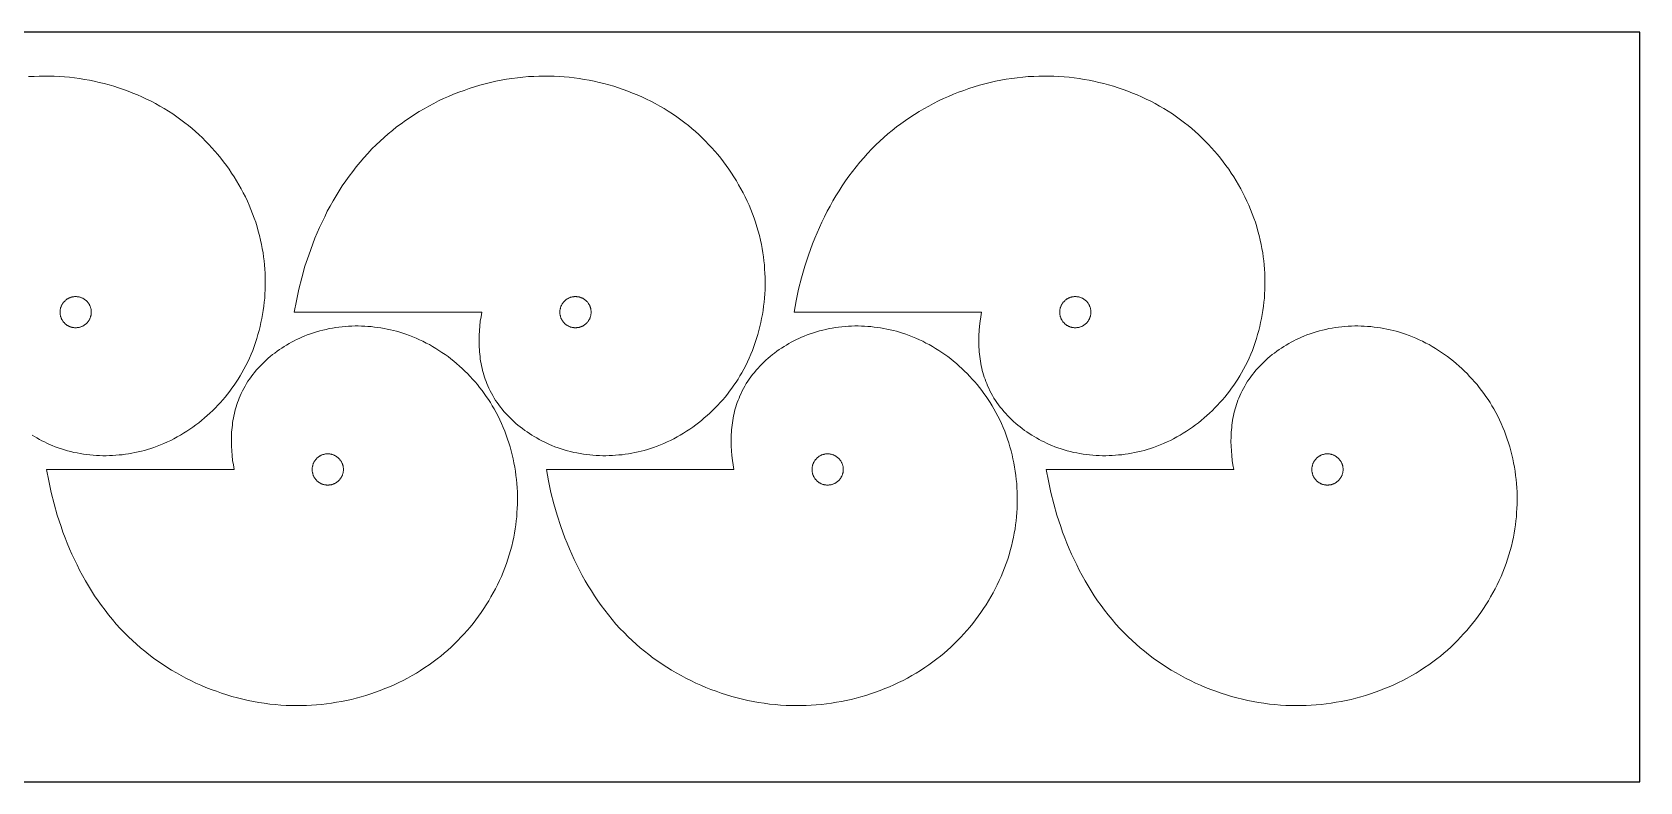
# Model space of a CAD drawing. Header units: inches. Extents: x 0 to 24, y 0 to 6.
# Drawn here: x 11.13 to 24, y 0 to 6 of the extents above; entities that cross this region are included whole.
import ezdxf

# ---------------------------------------------------------------- set-up
doc = ezdxf.new("R2010")
doc.units = ezdxf.units.IN
doc.header["$MEASUREMENT"] = 0
doc.layers.add('1$wood', color=7, linetype='Continuous', true_color=0x000000)
doc.layers.add('1$wood$border', color=7, linetype='Continuous', true_color=0x000000)

msp = doc.modelspace()

# ---------------------------------------------------------------- linework, layer by layer
at = {"layer": '1$wood', "color": 1, "lineweight": 0}
for points in [[(11.105, 5.644), (11.149, 5.646), (11.19, 5.648), (11.23, 5.649), (11.27, 5.648), (11.311, 5.647), (11.351, 5.645), (11.392, 5.642), (11.432, 5.639), (11.472, 5.634), (11.512, 5.629), (11.552, 5.622), (11.592, 5.615), (11.631, 5.607), (11.671, 5.598), (11.71, 5.589), (11.749, 5.578), (11.788, 5.567), (11.826, 5.555), (11.864, 5.542), (11.902, 5.528), (11.939, 5.513), (11.977, 5.498), (12.013, 5.482), (12.05, 5.464), (12.086, 5.447), (12.121, 5.428), (12.157, 5.408), (12.191, 5.388), (12.225, 5.367), (12.259, 5.345), (12.292, 5.322), (12.325, 5.299), (12.357, 5.274), (12.386, 5.252), (12.414, 5.228), (12.442, 5.204), (12.469, 5.18), (12.496, 5.154), (12.522, 5.128), (12.547, 5.102), (12.572, 5.075), (12.597, 5.048), (12.62, 5.02), (12.644, 4.991), (12.666, 4.962), (12.688, 4.933), (12.71, 4.903), (12.73, 4.872), (12.75, 4.841), (12.77, 4.81), (12.788, 4.779), (12.806, 4.747), (12.823, 4.714), (12.84, 4.681), (12.856, 4.648), (12.871, 4.615), (12.885, 4.581), (12.898, 4.547), (12.911, 4.512), (12.923, 4.478), (12.934, 4.443), (12.944, 4.407), (12.954, 4.372), (12.962, 4.336), (12.97, 4.3), (12.976, 4.268), (12.982, 4.235), (12.986, 4.203), (12.99, 4.17), (12.994, 4.137), (12.996, 4.104), (12.998, 4.07), (13, 4.037), (13, 4.004), (13, 3.971), (12.999, 3.938), (12.997, 3.905), (12.995, 3.872), (12.992, 3.839), (12.988, 3.806), (12.983, 3.773), (12.978, 3.74), (12.972, 3.707), (12.965, 3.675), (12.958, 3.643), (12.95, 3.611), (12.941, 3.579), (12.932, 3.547), (12.921, 3.516), (12.91, 3.484), (12.899, 3.453), (12.886, 3.423), (12.873, 3.392), (12.859, 3.362), (12.845, 3.333), (12.829, 3.303), (12.813, 3.274), (12.798, 3.249), (12.783, 3.224), (12.767, 3.199), (12.75, 3.174), (12.733, 3.15), (12.716, 3.126), (12.698, 3.103), (12.679, 3.08), (12.66, 3.057), (12.64, 3.035), (12.62, 3.014), (12.6, 2.992), (12.579, 2.971), (12.557, 2.951), (12.535, 2.931), (12.513, 2.912), (12.49, 2.893), (12.467, 2.874), (12.444, 2.856), (12.42, 2.839), (12.396, 2.822), (12.371, 2.806), (12.346, 2.79), (12.321, 2.775), (12.295, 2.76), (12.269, 2.746), (12.243, 2.733), (12.216, 2.721), (12.189, 2.709), (12.162, 2.697), (12.135, 2.686), (12.107, 2.676), (12.083, 2.668), (12.058, 2.66), (12.033, 2.653), (12.008, 2.647), (11.983, 2.641), (11.957, 2.635), (11.932, 2.63), (11.906, 2.626), (11.881, 2.622), (11.855, 2.618), (11.829, 2.616), (11.803, 2.614), (11.778, 2.612), (11.752, 2.611), (11.726, 2.61), (11.7, 2.61), (11.674, 2.611), (11.648, 2.612), (11.622, 2.614), (11.596, 2.617), (11.57, 2.62), (11.545, 2.623), (11.519, 2.627), (11.494, 2.632), (11.468, 2.637), (11.443, 2.643), (11.418, 2.65), (11.392, 2.657), (11.368, 2.665), (11.343, 2.673), (11.318, 2.682), (11.294, 2.692), (11.273, 2.701), (11.252, 2.71), (11.232, 2.72), (11.212, 2.73), (11.192, 2.741), (11.172, 2.752), (11.152, 2.763), (11.133, 2.775)], [(13.232, 3.759), (13.249, 3.851), (13.268, 3.943), (13.291, 4.034), (13.317, 4.126), (13.347, 4.216), (13.363, 4.261), (13.379, 4.305), (13.397, 4.35), (13.415, 4.394), (13.434, 4.437), (13.454, 4.48), (13.475, 4.523), (13.496, 4.566), (13.519, 4.608), (13.542, 4.649), (13.566, 4.69), (13.591, 4.73), (13.616, 4.77), (13.643, 4.809), (13.67, 4.848), (13.699, 4.886), (13.728, 4.923), (13.758, 4.96), (13.789, 4.995), (13.82, 5.03), (13.853, 5.065), (13.886, 5.098), (13.918, 5.128), (13.95, 5.158), (13.983, 5.186), (14.017, 5.214), (14.051, 5.241), (14.086, 5.267), (14.122, 5.293), (14.158, 5.318), (14.195, 5.342), (14.232, 5.365), (14.27, 5.387), (14.309, 5.408), (14.348, 5.429), (14.387, 5.449), (14.427, 5.468), (14.467, 5.486), (14.507, 5.503), (14.548, 5.519), (14.59, 5.534), (14.631, 5.549), (14.673, 5.562), (14.716, 5.575), (14.758, 5.586), (14.801, 5.597), (14.844, 5.607), (14.887, 5.615), (14.93, 5.623), (14.974, 5.63), (15.018, 5.635), (15.061, 5.64), (15.105, 5.644), (15.149, 5.646), (15.19, 5.648), (15.23, 5.649), (15.27, 5.648), (15.311, 5.647), (15.351, 5.645), (15.392, 5.642), (15.432, 5.639), (15.472, 5.634), (15.512, 5.629), (15.552, 5.622), (15.592, 5.615), (15.631, 5.607), (15.671, 5.598), (15.71, 5.589), (15.749, 5.578), (15.788, 5.567), (15.826, 5.555), (15.864, 5.542), (15.902, 5.528), (15.939, 5.513), (15.977, 5.498), (16.013, 5.482), (16.05, 5.464), (16.086, 5.447), (16.121, 5.428), (16.157, 5.408), (16.191, 5.388), (16.225, 5.367), (16.259, 5.345), (16.292, 5.322), (16.325, 5.299), (16.357, 5.274), (16.386, 5.252), (16.414, 5.228), (16.442, 5.204), (16.469, 5.18), (16.496, 5.154), (16.522, 5.128), (16.547, 5.102), (16.572, 5.075), (16.597, 5.048), (16.62, 5.02), (16.644, 4.991), (16.666, 4.962), (16.688, 4.933), (16.71, 4.903), (16.73, 4.872), (16.75, 4.841), (16.77, 4.81), (16.788, 4.779), (16.806, 4.747), (16.823, 4.714), (16.84, 4.681), (16.856, 4.648), (16.871, 4.615), (16.885, 4.581), (16.898, 4.547), (16.911, 4.512), (16.923, 4.478), (16.934, 4.443), (16.944, 4.407), (16.954, 4.372), (16.962, 4.336), (16.97, 4.3), (16.976, 4.268), (16.982, 4.235), (16.986, 4.203), (16.99, 4.17), (16.994, 4.137), (16.996, 4.104), (16.998, 4.07), (17, 4.037), (17, 4.004), (17, 3.971), (16.999, 3.938), (16.997, 3.905), (16.995, 3.872), (16.992, 3.839), (16.988, 3.806), (16.983, 3.773), (16.978, 3.74), (16.972, 3.707), (16.965, 3.675), (16.958, 3.643), (16.95, 3.611), (16.941, 3.579), (16.932, 3.547), (16.921, 3.516), (16.91, 3.484), (16.899, 3.453), (16.886, 3.423), (16.873, 3.392), (16.859, 3.362), (16.845, 3.333), (16.829, 3.303), (16.813, 3.274), (16.798, 3.249), (16.783, 3.224), (16.767, 3.199), (16.75, 3.174), (16.733, 3.15), (16.716, 3.126), (16.698, 3.103), (16.679, 3.08), (16.66, 3.057), (16.64, 3.035), (16.62, 3.014), (16.6, 2.992), (16.579, 2.971), (16.557, 2.951), (16.535, 2.931), (16.513, 2.912), (16.49, 2.893), (16.467, 2.874), (16.444, 2.856), (16.42, 2.839), (16.396, 2.822), (16.371, 2.806), (16.346, 2.79), (16.321, 2.775), (16.295, 2.76), (16.269, 2.746), (16.243, 2.733), (16.216, 2.721), (16.189, 2.709), (16.162, 2.697), (16.135, 2.686), (16.107, 2.676), (16.083, 2.668), (16.058, 2.66), (16.033, 2.653), (16.008, 2.647), (15.983, 2.641), (15.957, 2.635), (15.932, 2.63), (15.906, 2.626), (15.881, 2.622), (15.855, 2.618), (15.829, 2.616), (15.803, 2.614), (15.778, 2.612), (15.752, 2.611), (15.726, 2.61), (15.7, 2.61), (15.674, 2.611), (15.648, 2.612), (15.622, 2.614), (15.596, 2.617), (15.57, 2.62), (15.545, 2.623), (15.519, 2.627), (15.494, 2.632), (15.468, 2.637), (15.443, 2.643), (15.418, 2.65), (15.392, 2.657), (15.368, 2.665), (15.343, 2.673), (15.318, 2.682), (15.294, 2.692), (15.273, 2.701), (15.252, 2.71), (15.232, 2.72), (15.212, 2.73), (15.192, 2.741), (15.172, 2.752), (15.152, 2.763), (15.133, 2.775), (15.114, 2.787), (15.095, 2.8), (15.076, 2.813), (15.058, 2.827), (15.04, 2.84), (15.022, 2.855), (15.005, 2.869), (14.988, 2.884), (14.972, 2.9), (14.956, 2.915), (14.94, 2.932), (14.925, 2.948), (14.91, 2.965), (14.896, 2.982), (14.882, 2.999), (14.868, 3.017), (14.855, 3.035), (14.843, 3.053), (14.831, 3.072), (14.82, 3.091), (14.809, 3.11), (14.799, 3.13), (14.789, 3.15), (14.78, 3.17), (14.773, 3.187), (14.766, 3.204), (14.76, 3.222), (14.754, 3.239), (14.748, 3.257), (14.743, 3.275), (14.738, 3.293), (14.734, 3.311), (14.73, 3.33), (14.726, 3.348), (14.723, 3.366), (14.72, 3.385), (14.718, 3.404), (14.716, 3.422), (14.714, 3.441), (14.713, 3.46), (14.711, 3.479), (14.711, 3.498), (14.71, 3.535), (14.711, 3.573), (14.713, 3.611), (14.716, 3.648), (14.72, 3.686), (14.726, 3.722), (14.732, 3.759)], [(17.232, 3.759), (17.249, 3.851), (17.268, 3.943), (17.291, 4.034), (17.317, 4.126), (17.347, 4.216), (17.363, 4.261), (17.379, 4.305), (17.397, 4.35), (17.415, 4.394), (17.434, 4.437), (17.454, 4.48), (17.475, 4.523), (17.496, 4.566), (17.519, 4.608), (17.542, 4.649), (17.566, 4.69), (17.591, 4.73), (17.616, 4.77), (17.643, 4.809), (17.67, 4.848), (17.699, 4.886), (17.728, 4.923), (17.758, 4.96), (17.789, 4.995), (17.82, 5.03), (17.853, 5.065), (17.886, 5.098), (17.918, 5.128), (17.95, 5.158), (17.983, 5.186), (18.017, 5.214), (18.051, 5.241), (18.086, 5.267), (18.122, 5.293), (18.158, 5.318), (18.195, 5.342), (18.232, 5.365), (18.27, 5.387), (18.309, 5.408), (18.348, 5.429), (18.387, 5.449), (18.427, 5.468), (18.467, 5.486), (18.507, 5.503), (18.548, 5.519), (18.59, 5.534), (18.631, 5.549), (18.673, 5.562), (18.716, 5.575), (18.758, 5.586), (18.801, 5.597), (18.844, 5.607), (18.887, 5.615), (18.93, 5.623), (18.974, 5.63), (19.018, 5.635), (19.061, 5.64), (19.105, 5.644), (19.149, 5.646), (19.19, 5.648), (19.23, 5.649), (19.27, 5.648), (19.311, 5.647), (19.351, 5.645), (19.392, 5.642), (19.432, 5.639), (19.472, 5.634), (19.512, 5.629), (19.552, 5.622), (19.592, 5.615), (19.631, 5.607), (19.671, 5.598), (19.71, 5.589), (19.749, 5.578), (19.788, 5.567), (19.826, 5.555), (19.864, 5.542), (19.902, 5.528), (19.939, 5.513), (19.977, 5.498), (20.013, 5.482), (20.05, 5.464), (20.086, 5.447), (20.121, 5.428), (20.157, 5.408), (20.191, 5.388), (20.225, 5.367), (20.259, 5.345), (20.292, 5.322), (20.325, 5.299), (20.357, 5.274), (20.386, 5.252), (20.414, 5.228), (20.442, 5.204), (20.469, 5.18), (20.496, 5.154), (20.522, 5.128), (20.547, 5.102), (20.572, 5.075), (20.597, 5.048), (20.62, 5.02), (20.644, 4.991), (20.666, 4.962), (20.688, 4.933), (20.71, 4.903), (20.73, 4.872), (20.75, 4.841), (20.77, 4.81), (20.788, 4.779), (20.806, 4.747), (20.823, 4.714), (20.84, 4.681), (20.856, 4.648), (20.871, 4.615), (20.885, 4.581), (20.898, 4.547), (20.911, 4.512), (20.923, 4.478), (20.934, 4.443), (20.944, 4.407), (20.954, 4.372), (20.962, 4.336), (20.97, 4.3), (20.976, 4.268), (20.982, 4.235), (20.986, 4.203), (20.99, 4.17), (20.994, 4.137), (20.996, 4.104), (20.998, 4.07), (21, 4.037), (21, 4.004), (21, 3.971), (20.999, 3.938), (20.997, 3.905), (20.995, 3.872), (20.992, 3.839), (20.988, 3.806), (20.983, 3.773), (20.978, 3.74), (20.972, 3.707), (20.965, 3.675), (20.958, 3.643), (20.95, 3.611), (20.941, 3.579), (20.932, 3.547), (20.921, 3.516), (20.91, 3.484), (20.899, 3.453), (20.886, 3.423), (20.873, 3.392), (20.859, 3.362), (20.845, 3.333), (20.829, 3.303), (20.813, 3.274), (20.798, 3.249), (20.783, 3.224), (20.767, 3.199), (20.75, 3.174), (20.733, 3.15), (20.716, 3.126), (20.698, 3.103), (20.679, 3.08), (20.66, 3.057), (20.64, 3.035), (20.62, 3.014), (20.6, 2.992), (20.579, 2.971), (20.557, 2.951), (20.535, 2.931), (20.513, 2.912), (20.49, 2.893), (20.467, 2.874), (20.444, 2.856), (20.42, 2.839), (20.396, 2.822), (20.371, 2.806), (20.346, 2.79), (20.321, 2.775), (20.295, 2.76), (20.269, 2.746), (20.243, 2.733), (20.216, 2.721), (20.189, 2.709), (20.162, 2.697), (20.135, 2.686), (20.107, 2.676), (20.083, 2.668), (20.058, 2.66), (20.033, 2.653), (20.008, 2.647), (19.983, 2.641), (19.957, 2.635), (19.932, 2.63), (19.906, 2.626), (19.881, 2.622), (19.855, 2.618), (19.829, 2.616), (19.803, 2.614), (19.778, 2.612), (19.752, 2.611), (19.726, 2.61), (19.7, 2.61), (19.674, 2.611), (19.648, 2.612), (19.622, 2.614), (19.596, 2.617), (19.57, 2.62), (19.545, 2.623), (19.519, 2.627), (19.494, 2.632), (19.468, 2.637), (19.443, 2.643), (19.418, 2.65), (19.392, 2.657), (19.368, 2.665), (19.343, 2.673), (19.318, 2.682), (19.294, 2.692), (19.273, 2.701), (19.252, 2.71), (19.232, 2.72), (19.212, 2.73), (19.192, 2.741), (19.172, 2.752), (19.152, 2.763), (19.133, 2.775), (19.114, 2.787), (19.095, 2.8), (19.076, 2.813), (19.058, 2.827), (19.04, 2.84), (19.022, 2.855), (19.005, 2.869), (18.988, 2.884), (18.972, 2.9), (18.956, 2.915), (18.94, 2.932), (18.925, 2.948), (18.91, 2.965), (18.896, 2.982), (18.882, 2.999), (18.868, 3.017), (18.855, 3.035), (18.843, 3.053), (18.831, 3.072), (18.82, 3.091), (18.809, 3.11), (18.799, 3.13), (18.789, 3.15), (18.78, 3.17), (18.773, 3.187), (18.766, 3.204), (18.76, 3.222), (18.754, 3.239), (18.748, 3.257), (18.743, 3.275), (18.738, 3.293), (18.734, 3.311), (18.73, 3.33), (18.726, 3.348), (18.723, 3.366), (18.72, 3.385), (18.718, 3.404), (18.716, 3.422), (18.714, 3.441), (18.713, 3.46), (18.711, 3.479), (18.711, 3.498), (18.71, 3.535), (18.711, 3.573), (18.713, 3.611), (18.716, 3.648), (18.72, 3.686), (18.726, 3.722), (18.732, 3.759)], [(14.732, 3.759), (13.232, 3.759)], [(18.732, 3.759), (17.232, 3.759)], [(11.25, 2.5), (11.267, 2.408), (11.286, 2.316), (11.309, 2.225), (11.335, 2.133), (11.365, 2.043), (11.38, 1.998), (11.397, 1.954), (11.415, 1.909), (11.433, 1.865), (11.452, 1.822), (11.472, 1.779), (11.493, 1.736), (11.514, 1.693), (11.536, 1.651), (11.56, 1.61), (11.584, 1.569), (11.609, 1.529), (11.634, 1.489), (11.661, 1.45), (11.688, 1.411), (11.717, 1.373), (11.746, 1.336), (11.776, 1.299), (11.806, 1.263), (11.838, 1.228), (11.871, 1.194), (11.904, 1.161), (11.936, 1.131), (11.968, 1.101), (12.001, 1.073), (12.035, 1.045), (12.069, 1.018), (12.104, 0.991), (12.14, 0.966), (12.176, 0.941), (12.213, 0.917), (12.25, 0.894), (12.288, 0.872), (12.327, 0.85), (12.365, 0.83), (12.405, 0.81), (12.445, 0.791), (12.485, 0.773), (12.525, 0.756), (12.566, 0.74), (12.608, 0.725), (12.649, 0.71), (12.691, 0.697), (12.733, 0.684), (12.776, 0.673), (12.819, 0.662), (12.862, 0.652), (12.905, 0.644), (12.948, 0.636), (12.992, 0.629), (13.036, 0.623), (13.079, 0.619), (13.123, 0.615), (13.167, 0.612), (13.208, 0.611), (13.248, 0.61), (13.288, 0.611), (13.329, 0.612), (13.369, 0.614), (13.409, 0.617), (13.45, 0.62), (13.49, 0.625), (13.53, 0.63), (13.57, 0.637), (13.61, 0.644), (13.649, 0.652), (13.689, 0.66), (13.728, 0.67), (13.767, 0.681), (13.805, 0.692), (13.844, 0.704), (13.882, 0.717), (13.92, 0.731), (13.957, 0.746), (13.995, 0.761), (14.031, 0.777), (14.068, 0.794), (14.104, 0.812), (14.139, 0.831), (14.175, 0.851), (14.209, 0.871), (14.243, 0.892), (14.277, 0.914), (14.31, 0.937), (14.343, 0.96), (14.375, 0.984), (14.404, 1.007), (14.432, 1.031), (14.46, 1.055), (14.487, 1.079), (14.513, 1.105), (14.54, 1.13), (14.565, 1.157), (14.59, 1.184), (14.615, 1.211), (14.638, 1.239), (14.662, 1.268), (14.684, 1.297), (14.706, 1.326), (14.727, 1.356), (14.748, 1.387), (14.768, 1.417), (14.788, 1.449), (14.806, 1.48), (14.824, 1.512), (14.841, 1.545), (14.858, 1.578), (14.874, 1.611), (14.889, 1.644), (14.903, 1.678), (14.916, 1.712), (14.929, 1.747), (14.941, 1.781), (14.952, 1.816), (14.962, 1.851), (14.972, 1.887), (14.98, 1.923), (14.988, 1.958), (14.994, 1.991), (15, 2.024), (15.004, 2.056), (15.008, 2.089), (15.012, 2.122), (15.014, 2.155), (15.016, 2.188), (15.017, 2.222), (15.018, 2.255), (15.018, 2.288), (15.017, 2.321), (15.015, 2.354), (15.013, 2.387), (15.01, 2.42), (15.006, 2.453), (15.001, 2.486), (14.996, 2.519), (14.99, 2.552), (14.983, 2.584), (14.976, 2.616), (14.968, 2.648), (14.959, 2.68), (14.95, 2.712), (14.939, 2.743), (14.928, 2.775), (14.917, 2.806), (14.904, 2.836), (14.891, 2.867), (14.877, 2.897), (14.863, 2.926), (14.847, 2.956), (14.831, 2.985), (14.816, 3.01), (14.801, 3.035), (14.785, 3.06), (14.768, 3.085), (14.751, 3.109), (14.734, 3.132), (14.715, 3.156), (14.697, 3.179), (14.678, 3.201), (14.658, 3.224), (14.638, 3.245), (14.617, 3.267), (14.596, 3.288), (14.575, 3.308), (14.553, 3.328), (14.531, 3.347), (14.508, 3.366), (14.485, 3.385), (14.462, 3.403), (14.438, 3.42), (14.413, 3.437), (14.389, 3.453), (14.364, 3.469), (14.339, 3.484), (14.313, 3.499), (14.287, 3.512), (14.261, 3.526), (14.234, 3.538), (14.207, 3.55), (14.18, 3.562), (14.153, 3.573), (14.125, 3.583), (14.1, 3.591), (14.076, 3.598), (14.051, 3.606), (14.026, 3.612), (14.001, 3.618), (13.975, 3.624), (13.95, 3.629), (13.924, 3.633), (13.899, 3.637), (13.873, 3.64), (13.847, 3.643), (13.821, 3.645), (13.795, 3.647), (13.77, 3.648), (13.744, 3.649), (13.718, 3.649), (13.692, 3.648), (13.666, 3.647), (13.64, 3.645), (13.614, 3.642), (13.588, 3.639), (13.563, 3.636), (13.537, 3.632), (13.511, 3.627), (13.486, 3.621), (13.461, 3.616), (13.435, 3.609), (13.41, 3.602), (13.386, 3.594), (13.361, 3.586), (13.336, 3.577), (13.312, 3.567), (13.291, 3.558), (13.27, 3.549), (13.25, 3.539), (13.23, 3.529), (13.209, 3.518), (13.19, 3.507), (13.17, 3.496), (13.151, 3.484), (13.131, 3.472), (13.113, 3.459), (13.094, 3.446), (13.076, 3.432), (13.058, 3.419), (13.04, 3.404), (13.023, 3.39), (13.006, 3.375), (12.99, 3.359), (12.974, 3.344), (12.958, 3.327), (12.943, 3.311), (12.928, 3.294), (12.914, 3.277), (12.9, 3.26), (12.886, 3.242), (12.873, 3.224), (12.861, 3.206), (12.849, 3.187), (12.838, 3.168), (12.827, 3.149), (12.817, 3.129), (12.807, 3.109), (12.798, 3.089), (12.791, 3.072), (12.784, 3.055), (12.777, 3.037), (12.772, 3.02), (12.766, 3.002), (12.761, 2.984), (12.756, 2.966), (12.752, 2.948), (12.748, 2.929), (12.744, 2.911), (12.741, 2.893), (12.738, 2.874), (12.736, 2.855), (12.734, 2.837), (12.732, 2.818), (12.73, 2.799), (12.729, 2.78), (12.729, 2.761), (12.728, 2.724), (12.729, 2.686), (12.731, 2.648), (12.734, 2.611), (12.738, 2.573), (12.744, 2.537), (12.75, 2.5)], [(15.25, 2.5), (15.267, 2.408), (15.286, 2.316), (15.309, 2.225), (15.335, 2.133), (15.365, 2.043), (15.38, 1.998), (15.397, 1.954), (15.415, 1.909), (15.433, 1.865), (15.452, 1.822), (15.472, 1.779), (15.493, 1.736), (15.514, 1.693), (15.536, 1.651), (15.56, 1.61), (15.584, 1.569), (15.609, 1.529), (15.634, 1.489), (15.661, 1.45), (15.688, 1.411), (15.717, 1.373), (15.746, 1.336), (15.776, 1.299), (15.806, 1.263), (15.838, 1.228), (15.871, 1.194), (15.904, 1.161), (15.936, 1.131), (15.968, 1.101), (16.001, 1.073), (16.035, 1.045), (16.069, 1.018), (16.104, 0.991), (16.14, 0.966), (16.176, 0.941), (16.213, 0.917), (16.25, 0.894), (16.288, 0.872), (16.327, 0.85), (16.365, 0.83), (16.405, 0.81), (16.445, 0.791), (16.485, 0.773), (16.525, 0.756), (16.566, 0.74), (16.608, 0.725), (16.649, 0.71), (16.691, 0.697), (16.733, 0.684), (16.776, 0.673), (16.819, 0.662), (16.862, 0.652), (16.905, 0.644), (16.948, 0.636), (16.992, 0.629), (17.036, 0.623), (17.079, 0.619), (17.123, 0.615), (17.167, 0.612), (17.208, 0.611), (17.248, 0.61), (17.288, 0.611), (17.329, 0.612), (17.369, 0.614), (17.409, 0.617), (17.45, 0.62), (17.49, 0.625), (17.53, 0.63), (17.57, 0.637), (17.61, 0.644), (17.649, 0.652), (17.689, 0.66), (17.728, 0.67), (17.767, 0.681), (17.805, 0.692), (17.844, 0.704), (17.882, 0.717), (17.92, 0.731), (17.957, 0.746), (17.995, 0.761), (18.031, 0.777), (18.068, 0.794), (18.104, 0.812), (18.139, 0.831), (18.175, 0.851), (18.209, 0.871), (18.243, 0.892), (18.277, 0.914), (18.31, 0.937), (18.343, 0.96), (18.375, 0.984), (18.404, 1.007), (18.432, 1.031), (18.46, 1.055), (18.487, 1.079), (18.513, 1.105), (18.54, 1.13), (18.565, 1.157), (18.59, 1.184), (18.615, 1.211), (18.638, 1.239), (18.662, 1.268), (18.684, 1.297), (18.706, 1.326), (18.727, 1.356), (18.748, 1.387), (18.768, 1.417), (18.788, 1.449), (18.806, 1.48), (18.824, 1.512), (18.841, 1.545), (18.858, 1.578), (18.874, 1.611), (18.889, 1.644), (18.903, 1.678), (18.916, 1.712), (18.929, 1.747), (18.941, 1.781), (18.952, 1.816), (18.962, 1.851), (18.972, 1.887), (18.98, 1.923), (18.988, 1.958), (18.994, 1.991), (19, 2.024), (19.004, 2.056), (19.008, 2.089), (19.012, 2.122), (19.014, 2.155), (19.016, 2.188), (19.017, 2.222), (19.018, 2.255), (19.018, 2.288), (19.017, 2.321), (19.015, 2.354), (19.013, 2.387), (19.01, 2.42), (19.006, 2.453), (19.001, 2.486), (18.996, 2.519), (18.99, 2.552), (18.983, 2.584), (18.976, 2.616), (18.968, 2.648), (18.959, 2.68), (18.95, 2.712), (18.939, 2.743), (18.928, 2.775), (18.917, 2.806), (18.904, 2.836), (18.891, 2.867), (18.877, 2.897), (18.863, 2.926), (18.847, 2.956), (18.831, 2.985), (18.816, 3.01), (18.801, 3.035), (18.785, 3.06), (18.768, 3.085), (18.751, 3.109), (18.734, 3.132), (18.715, 3.156), (18.697, 3.179), (18.678, 3.201), (18.658, 3.224), (18.638, 3.245), (18.617, 3.267), (18.596, 3.288), (18.575, 3.308), (18.553, 3.328), (18.531, 3.347), (18.508, 3.366), (18.485, 3.385), (18.462, 3.403), (18.438, 3.42), (18.413, 3.437), (18.389, 3.453), (18.364, 3.469), (18.339, 3.484), (18.313, 3.499), (18.287, 3.512), (18.261, 3.526), (18.234, 3.538), (18.207, 3.55), (18.18, 3.562), (18.153, 3.573), (18.125, 3.583), (18.1, 3.591), (18.076, 3.598), (18.051, 3.606), (18.026, 3.612), (18.001, 3.618), (17.975, 3.624), (17.95, 3.629), (17.924, 3.633), (17.899, 3.637), (17.873, 3.64), (17.847, 3.643), (17.821, 3.645), (17.795, 3.647), (17.77, 3.648), (17.744, 3.649), (17.718, 3.649), (17.692, 3.648), (17.666, 3.647), (17.64, 3.645), (17.614, 3.642), (17.588, 3.639), (17.563, 3.636), (17.537, 3.632), (17.511, 3.627), (17.486, 3.621), (17.461, 3.616), (17.435, 3.609), (17.41, 3.602), (17.386, 3.594), (17.361, 3.586), (17.336, 3.577), (17.312, 3.567), (17.291, 3.558), (17.27, 3.549), (17.25, 3.539), (17.23, 3.529), (17.209, 3.518), (17.19, 3.507), (17.17, 3.496), (17.151, 3.484), (17.131, 3.472), (17.113, 3.459), (17.094, 3.446), (17.076, 3.432), (17.058, 3.419), (17.04, 3.404), (17.023, 3.39), (17.006, 3.375), (16.99, 3.359), (16.974, 3.344), (16.958, 3.327), (16.943, 3.311), (16.928, 3.294), (16.914, 3.277), (16.9, 3.26), (16.886, 3.242), (16.873, 3.224), (16.861, 3.206), (16.849, 3.187), (16.838, 3.168), (16.827, 3.149), (16.817, 3.129), (16.807, 3.109), (16.798, 3.089), (16.791, 3.072), (16.784, 3.055), (16.777, 3.037), (16.772, 3.02), (16.766, 3.002), (16.761, 2.984), (16.756, 2.966), (16.752, 2.948), (16.748, 2.929), (16.744, 2.911), (16.741, 2.893), (16.738, 2.874), (16.736, 2.855), (16.734, 2.837), (16.732, 2.818), (16.73, 2.799), (16.729, 2.78), (16.729, 2.761), (16.728, 2.724), (16.729, 2.686), (16.731, 2.648), (16.734, 2.611), (16.738, 2.573), (16.744, 2.537), (16.75, 2.5)], [(19.25, 2.5), (19.267, 2.408), (19.286, 2.316), (19.309, 2.225), (19.335, 2.133), (19.365, 2.043), (19.38, 1.998), (19.397, 1.954), (19.415, 1.909), (19.433, 1.865), (19.452, 1.822), (19.472, 1.779), (19.493, 1.736), (19.514, 1.693), (19.536, 1.651), (19.56, 1.61), (19.584, 1.569), (19.609, 1.529), (19.634, 1.489), (19.661, 1.45), (19.688, 1.411), (19.717, 1.373), (19.746, 1.336), (19.776, 1.299), (19.806, 1.263), (19.838, 1.228), (19.871, 1.194), (19.904, 1.161), (19.936, 1.131), (19.968, 1.101), (20.001, 1.073), (20.035, 1.045), (20.069, 1.018), (20.104, 0.991), (20.14, 0.966), (20.176, 0.941), (20.213, 0.917), (20.25, 0.894), (20.288, 0.872), (20.327, 0.85), (20.365, 0.83), (20.405, 0.81), (20.445, 0.791), (20.485, 0.773), (20.525, 0.756), (20.566, 0.74), (20.608, 0.725), (20.649, 0.71), (20.691, 0.697), (20.733, 0.684), (20.776, 0.673), (20.819, 0.662), (20.862, 0.652), (20.905, 0.644), (20.948, 0.636), (20.992, 0.629), (21.036, 0.623), (21.079, 0.619), (21.123, 0.615), (21.167, 0.612), (21.208, 0.611), (21.248, 0.61), (21.288, 0.611), (21.329, 0.612), (21.369, 0.614), (21.409, 0.617), (21.45, 0.62), (21.49, 0.625), (21.53, 0.63), (21.57, 0.637), (21.61, 0.644), (21.649, 0.652), (21.689, 0.66), (21.728, 0.67), (21.767, 0.681), (21.805, 0.692), (21.844, 0.704), (21.882, 0.717), (21.92, 0.731), (21.957, 0.746), (21.995, 0.761), (22.031, 0.777), (22.068, 0.794), (22.104, 0.812), (22.139, 0.831), (22.175, 0.851), (22.209, 0.871), (22.243, 0.892), (22.277, 0.914), (22.31, 0.937), (22.343, 0.96), (22.375, 0.984), (22.404, 1.007), (22.432, 1.031), (22.46, 1.055), (22.487, 1.079), (22.513, 1.105), (22.54, 1.13), (22.565, 1.157), (22.59, 1.184), (22.615, 1.211), (22.638, 1.239), (22.662, 1.268), (22.684, 1.297), (22.706, 1.326), (22.727, 1.356), (22.748, 1.387), (22.768, 1.417), (22.788, 1.449), (22.806, 1.48), (22.824, 1.512), (22.841, 1.545), (22.858, 1.578), (22.874, 1.611), (22.889, 1.644), (22.903, 1.678), (22.916, 1.712), (22.929, 1.747), (22.941, 1.781), (22.952, 1.816), (22.962, 1.851), (22.972, 1.887), (22.98, 1.923), (22.988, 1.958), (22.994, 1.991), (23, 2.024), (23.004, 2.056), (23.008, 2.089), (23.012, 2.122), (23.014, 2.155), (23.016, 2.188), (23.017, 2.222), (23.018, 2.255), (23.018, 2.288), (23.017, 2.321), (23.015, 2.354), (23.013, 2.387), (23.01, 2.42), (23.006, 2.453), (23.001, 2.486), (22.996, 2.519), (22.99, 2.552), (22.983, 2.584), (22.976, 2.616), (22.968, 2.648), (22.959, 2.68), (22.95, 2.712), (22.939, 2.743), (22.928, 2.775), (22.917, 2.806), (22.904, 2.836), (22.891, 2.867), (22.877, 2.897), (22.863, 2.926), (22.847, 2.956), (22.831, 2.985), (22.816, 3.01), (22.801, 3.035), (22.785, 3.06), (22.768, 3.085), (22.751, 3.109), (22.734, 3.132), (22.715, 3.156), (22.697, 3.179), (22.678, 3.201), (22.658, 3.224), (22.638, 3.245), (22.617, 3.267), (22.596, 3.288), (22.575, 3.308), (22.553, 3.328), (22.531, 3.347), (22.508, 3.366), (22.485, 3.385), (22.462, 3.403), (22.438, 3.42), (22.413, 3.437), (22.389, 3.453), (22.364, 3.469), (22.339, 3.484), (22.313, 3.499), (22.287, 3.512), (22.261, 3.526), (22.234, 3.538), (22.207, 3.55), (22.18, 3.562), (22.153, 3.573), (22.125, 3.583), (22.1, 3.591), (22.076, 3.598), (22.051, 3.606), (22.026, 3.612), (22.001, 3.618), (21.975, 3.624), (21.95, 3.629), (21.924, 3.633), (21.899, 3.637), (21.873, 3.64), (21.847, 3.643), (21.821, 3.645), (21.795, 3.647), (21.77, 3.648), (21.744, 3.649), (21.718, 3.649), (21.692, 3.648), (21.666, 3.647), (21.64, 3.645), (21.614, 3.642), (21.588, 3.639), (21.563, 3.636), (21.537, 3.632), (21.511, 3.627), (21.486, 3.621), (21.461, 3.616), (21.435, 3.609), (21.41, 3.602), (21.386, 3.594), (21.361, 3.586), (21.336, 3.577), (21.312, 3.567), (21.291, 3.558), (21.27, 3.549), (21.25, 3.539), (21.23, 3.529), (21.209, 3.518), (21.19, 3.507), (21.17, 3.496), (21.151, 3.484), (21.131, 3.472), (21.113, 3.459), (21.094, 3.446), (21.076, 3.432), (21.058, 3.419), (21.04, 3.404), (21.023, 3.39), (21.006, 3.375), (20.99, 3.359), (20.974, 3.344), (20.958, 3.327), (20.943, 3.311), (20.928, 3.294), (20.914, 3.277), (20.9, 3.26), (20.886, 3.242), (20.873, 3.224), (20.861, 3.206), (20.849, 3.187), (20.838, 3.168), (20.827, 3.149), (20.817, 3.129), (20.807, 3.109), (20.798, 3.089), (20.791, 3.072), (20.784, 3.055), (20.777, 3.037), (20.772, 3.02), (20.766, 3.002), (20.761, 2.984), (20.756, 2.966), (20.752, 2.948), (20.748, 2.929), (20.744, 2.911), (20.741, 2.893), (20.738, 2.874), (20.736, 2.855), (20.734, 2.837), (20.732, 2.818), (20.73, 2.799), (20.729, 2.78), (20.729, 2.761), (20.728, 2.724), (20.729, 2.686), (20.731, 2.648), (20.734, 2.611), (20.738, 2.573), (20.744, 2.537), (20.75, 2.5)], [(12.75, 2.5), (11.25, 2.5)], [(16.75, 2.5), (15.25, 2.5)], [(20.75, 2.5), (19.25, 2.5)]]:
    msp.add_lwpolyline(points, dxfattribs=at)
at = {"layer": '1$wood', "lineweight": 0}
for points in [[(11.357, 3.759), (11.357, 3.755), (11.357, 3.75), (11.358, 3.746), (11.358, 3.742), (11.359, 3.737), (11.36, 3.733), (11.361, 3.729), (11.362, 3.725), (11.363, 3.721), (11.365, 3.716), (11.366, 3.712), (11.368, 3.708), (11.37, 3.704), (11.372, 3.701), (11.374, 3.697), (11.376, 3.693), (11.378, 3.689), (11.381, 3.686), (11.383, 3.682), (11.386, 3.679), (11.389, 3.676), (11.392, 3.673), (11.395, 3.669), (11.398, 3.666), (11.401, 3.664), (11.405, 3.661), (11.408, 3.658), (11.412, 3.656), (11.415, 3.653), (11.419, 3.651), (11.423, 3.649), (11.427, 3.647), (11.431, 3.645), (11.435, 3.643), (11.439, 3.642), (11.443, 3.64), (11.447, 3.639), (11.451, 3.638), (11.455, 3.637), (11.459, 3.636), (11.464, 3.635), (11.468, 3.635), (11.472, 3.634), (11.477, 3.634), (11.481, 3.634), (11.485, 3.634), (11.49, 3.634), (11.494, 3.635), (11.498, 3.635), (11.503, 3.636), (11.507, 3.636), (11.511, 3.637), (11.515, 3.638), (11.519, 3.64), (11.524, 3.641), (11.528, 3.643), (11.532, 3.644), (11.536, 3.646), (11.54, 3.648), (11.543, 3.65), (11.547, 3.652), (11.551, 3.654), (11.554, 3.657), (11.558, 3.66), (11.561, 3.662), (11.565, 3.665), (11.568, 3.668), (11.571, 3.671), (11.574, 3.674), (11.577, 3.677), (11.58, 3.681), (11.582, 3.684), (11.585, 3.688), (11.587, 3.691), (11.589, 3.695), (11.592, 3.699), (11.594, 3.702), (11.596, 3.706), (11.597, 3.71), (11.599, 3.714), (11.6, 3.718), (11.602, 3.723), (11.603, 3.727), (11.604, 3.731), (11.605, 3.735), (11.606, 3.74), (11.606, 3.744), (11.607, 3.748), (11.607, 3.752), (11.607, 3.757), (11.607, 3.761), (11.607, 3.765), (11.607, 3.77), (11.606, 3.774), (11.606, 3.778), (11.605, 3.783), (11.604, 3.787), (11.603, 3.791), (11.602, 3.795), (11.6, 3.799), (11.599, 3.804), (11.597, 3.808), (11.596, 3.812), (11.594, 3.815), (11.592, 3.819), (11.589, 3.823), (11.587, 3.827), (11.585, 3.83), (11.582, 3.834), (11.58, 3.837), (11.577, 3.841), (11.574, 3.844), (11.571, 3.847), (11.568, 3.85), (11.565, 3.853), (11.561, 3.856), (11.558, 3.858), (11.554, 3.861), (11.551, 3.863), (11.547, 3.866), (11.543, 3.868), (11.54, 3.87), (11.536, 3.872), (11.532, 3.874), (11.528, 3.875), (11.524, 3.877), (11.519, 3.878), (11.515, 3.879), (11.511, 3.881), (11.507, 3.881), (11.503, 3.882), (11.498, 3.883), (11.494, 3.883), (11.49, 3.884), (11.485, 3.884), (11.481, 3.884), (11.477, 3.884), (11.472, 3.884), (11.468, 3.883), (11.464, 3.883), (11.459, 3.882), (11.455, 3.881), (11.451, 3.88), (11.447, 3.879), (11.443, 3.878), (11.439, 3.876), (11.435, 3.875), (11.431, 3.873), (11.427, 3.871), (11.423, 3.869), (11.419, 3.867), (11.415, 3.865), (11.412, 3.862), (11.408, 3.86), (11.405, 3.857), (11.401, 3.854), (11.398, 3.851), (11.395, 3.848), (11.392, 3.845), (11.389, 3.842), (11.386, 3.839), (11.383, 3.836), (11.381, 3.832), (11.378, 3.829), (11.376, 3.825), (11.374, 3.821), (11.372, 3.817), (11.37, 3.813), (11.368, 3.81), (11.366, 3.806), (11.365, 3.801), (11.363, 3.797), (11.362, 3.793), (11.361, 3.789), (11.36, 3.785), (11.359, 3.781), (11.358, 3.776), (11.358, 3.772), (11.357, 3.768), (11.357, 3.763)], [(15.357, 3.759), (15.357, 3.755), (15.357, 3.75), (15.358, 3.746), (15.358, 3.742), (15.359, 3.737), (15.36, 3.733), (15.361, 3.729), (15.362, 3.725), (15.363, 3.721), (15.365, 3.716), (15.366, 3.712), (15.368, 3.708), (15.37, 3.704), (15.372, 3.701), (15.374, 3.697), (15.376, 3.693), (15.378, 3.689), (15.381, 3.686), (15.383, 3.682), (15.386, 3.679), (15.389, 3.676), (15.392, 3.673), (15.395, 3.669), (15.398, 3.666), (15.401, 3.664), (15.405, 3.661), (15.408, 3.658), (15.412, 3.656), (15.415, 3.653), (15.419, 3.651), (15.423, 3.649), (15.427, 3.647), (15.431, 3.645), (15.435, 3.643), (15.439, 3.642), (15.443, 3.64), (15.447, 3.639), (15.451, 3.638), (15.455, 3.637), (15.459, 3.636), (15.464, 3.635), (15.468, 3.635), (15.472, 3.634), (15.477, 3.634), (15.481, 3.634), (15.485, 3.634), (15.49, 3.634), (15.494, 3.635), (15.498, 3.635), (15.503, 3.636), (15.507, 3.636), (15.511, 3.637), (15.515, 3.638), (15.519, 3.64), (15.524, 3.641), (15.528, 3.643), (15.532, 3.644), (15.536, 3.646), (15.54, 3.648), (15.543, 3.65), (15.547, 3.652), (15.551, 3.654), (15.554, 3.657), (15.558, 3.66), (15.561, 3.662), (15.565, 3.665), (15.568, 3.668), (15.571, 3.671), (15.574, 3.674), (15.577, 3.677), (15.58, 3.681), (15.582, 3.684), (15.585, 3.688), (15.587, 3.691), (15.589, 3.695), (15.592, 3.699), (15.594, 3.702), (15.596, 3.706), (15.597, 3.71), (15.599, 3.714), (15.6, 3.718), (15.602, 3.723), (15.603, 3.727), (15.604, 3.731), (15.605, 3.735), (15.606, 3.74), (15.606, 3.744), (15.607, 3.748), (15.607, 3.752), (15.607, 3.757), (15.607, 3.761), (15.607, 3.765), (15.607, 3.77), (15.606, 3.774), (15.606, 3.778), (15.605, 3.783), (15.604, 3.787), (15.603, 3.791), (15.602, 3.795), (15.6, 3.799), (15.599, 3.804), (15.597, 3.808), (15.596, 3.812), (15.594, 3.815), (15.592, 3.819), (15.589, 3.823), (15.587, 3.827), (15.585, 3.83), (15.582, 3.834), (15.58, 3.837), (15.577, 3.841), (15.574, 3.844), (15.571, 3.847), (15.568, 3.85), (15.565, 3.853), (15.561, 3.856), (15.558, 3.858), (15.554, 3.861), (15.551, 3.863), (15.547, 3.866), (15.543, 3.868), (15.54, 3.87), (15.536, 3.872), (15.532, 3.874), (15.528, 3.875), (15.524, 3.877), (15.519, 3.878), (15.515, 3.879), (15.511, 3.881), (15.507, 3.881), (15.503, 3.882), (15.498, 3.883), (15.494, 3.883), (15.49, 3.884), (15.485, 3.884), (15.481, 3.884), (15.477, 3.884), (15.472, 3.884), (15.468, 3.883), (15.464, 3.883), (15.459, 3.882), (15.455, 3.881), (15.451, 3.88), (15.447, 3.879), (15.443, 3.878), (15.439, 3.876), (15.435, 3.875), (15.431, 3.873), (15.427, 3.871), (15.423, 3.869), (15.419, 3.867), (15.415, 3.865), (15.412, 3.862), (15.408, 3.86), (15.405, 3.857), (15.401, 3.854), (15.398, 3.851), (15.395, 3.848), (15.392, 3.845), (15.389, 3.842), (15.386, 3.839), (15.383, 3.836), (15.381, 3.832), (15.378, 3.829), (15.376, 3.825), (15.374, 3.821), (15.372, 3.817), (15.37, 3.813), (15.368, 3.81), (15.366, 3.806), (15.365, 3.801), (15.363, 3.797), (15.362, 3.793), (15.361, 3.789), (15.36, 3.785), (15.359, 3.781), (15.358, 3.776), (15.358, 3.772), (15.357, 3.768), (15.357, 3.763)], [(19.357, 3.759), (19.357, 3.755), (19.357, 3.75), (19.358, 3.746), (19.358, 3.742), (19.359, 3.737), (19.36, 3.733), (19.361, 3.729), (19.362, 3.725), (19.363, 3.721), (19.365, 3.716), (19.366, 3.712), (19.368, 3.708), (19.37, 3.704), (19.372, 3.701), (19.374, 3.697), (19.376, 3.693), (19.378, 3.689), (19.381, 3.686), (19.383, 3.682), (19.386, 3.679), (19.389, 3.676), (19.392, 3.673), (19.395, 3.669), (19.398, 3.666), (19.401, 3.664), (19.405, 3.661), (19.408, 3.658), (19.412, 3.656), (19.415, 3.653), (19.419, 3.651), (19.423, 3.649), (19.427, 3.647), (19.431, 3.645), (19.435, 3.643), (19.439, 3.642), (19.443, 3.64), (19.447, 3.639), (19.451, 3.638), (19.455, 3.637), (19.459, 3.636), (19.464, 3.635), (19.468, 3.635), (19.472, 3.634), (19.477, 3.634), (19.481, 3.634), (19.485, 3.634), (19.49, 3.634), (19.494, 3.635), (19.498, 3.635), (19.503, 3.636), (19.507, 3.636), (19.511, 3.637), (19.515, 3.638), (19.519, 3.64), (19.524, 3.641), (19.528, 3.643), (19.532, 3.644), (19.536, 3.646), (19.54, 3.648), (19.543, 3.65), (19.547, 3.652), (19.551, 3.654), (19.554, 3.657), (19.558, 3.66), (19.561, 3.662), (19.565, 3.665), (19.568, 3.668), (19.571, 3.671), (19.574, 3.674), (19.577, 3.677), (19.58, 3.681), (19.582, 3.684), (19.585, 3.688), (19.587, 3.691), (19.589, 3.695), (19.592, 3.699), (19.594, 3.702), (19.596, 3.706), (19.597, 3.71), (19.599, 3.714), (19.6, 3.718), (19.602, 3.723), (19.603, 3.727), (19.604, 3.731), (19.605, 3.735), (19.606, 3.74), (19.606, 3.744), (19.607, 3.748), (19.607, 3.752), (19.607, 3.757), (19.607, 3.761), (19.607, 3.765), (19.607, 3.77), (19.606, 3.774), (19.606, 3.778), (19.605, 3.783), (19.604, 3.787), (19.603, 3.791), (19.602, 3.795), (19.6, 3.799), (19.599, 3.804), (19.597, 3.808), (19.596, 3.812), (19.594, 3.815), (19.592, 3.819), (19.589, 3.823), (19.587, 3.827), (19.585, 3.83), (19.582, 3.834), (19.58, 3.837), (19.577, 3.841), (19.574, 3.844), (19.571, 3.847), (19.568, 3.85), (19.565, 3.853), (19.561, 3.856), (19.558, 3.858), (19.554, 3.861), (19.551, 3.863), (19.547, 3.866), (19.543, 3.868), (19.54, 3.87), (19.536, 3.872), (19.532, 3.874), (19.528, 3.875), (19.524, 3.877), (19.519, 3.878), (19.515, 3.879), (19.511, 3.881), (19.507, 3.881), (19.503, 3.882), (19.498, 3.883), (19.494, 3.883), (19.49, 3.884), (19.485, 3.884), (19.481, 3.884), (19.477, 3.884), (19.472, 3.884), (19.468, 3.883), (19.464, 3.883), (19.459, 3.882), (19.455, 3.881), (19.451, 3.88), (19.447, 3.879), (19.443, 3.878), (19.439, 3.876), (19.435, 3.875), (19.431, 3.873), (19.427, 3.871), (19.423, 3.869), (19.419, 3.867), (19.415, 3.865), (19.412, 3.862), (19.408, 3.86), (19.405, 3.857), (19.401, 3.854), (19.398, 3.851), (19.395, 3.848), (19.392, 3.845), (19.389, 3.842), (19.386, 3.839), (19.383, 3.836), (19.381, 3.832), (19.378, 3.829), (19.376, 3.825), (19.374, 3.821), (19.372, 3.817), (19.37, 3.813), (19.368, 3.81), (19.366, 3.806), (19.365, 3.801), (19.363, 3.797), (19.362, 3.793), (19.361, 3.789), (19.36, 3.785), (19.359, 3.781), (19.358, 3.776), (19.358, 3.772), (19.357, 3.768), (19.357, 3.763)], [(13.375, 2.5), (13.375, 2.504), (13.375, 2.509), (13.376, 2.513), (13.376, 2.517), (13.377, 2.522), (13.378, 2.526), (13.379, 2.53), (13.38, 2.534), (13.381, 2.538), (13.382, 2.543), (13.384, 2.547), (13.386, 2.551), (13.388, 2.555), (13.389, 2.558), (13.392, 2.562), (13.394, 2.566), (13.396, 2.57), (13.399, 2.573), (13.401, 2.577), (13.404, 2.58), (13.407, 2.583), (13.41, 2.586), (13.413, 2.59), (13.416, 2.593), (13.419, 2.595), (13.423, 2.598), (13.426, 2.601), (13.43, 2.603), (13.433, 2.606), (13.437, 2.608), (13.441, 2.61), (13.445, 2.612), (13.448, 2.614), (13.452, 2.616), (13.456, 2.617), (13.461, 2.619), (13.465, 2.62), (13.469, 2.621), (13.473, 2.622), (13.477, 2.623), (13.482, 2.624), (13.486, 2.624), (13.49, 2.625), (13.495, 2.625), (13.499, 2.625), (13.503, 2.625), (13.508, 2.625), (13.512, 2.624), (13.516, 2.624), (13.521, 2.623), (13.525, 2.623), (13.529, 2.622), (13.533, 2.621), (13.537, 2.619), (13.542, 2.618), (13.546, 2.616), (13.55, 2.615), (13.554, 2.613), (13.557, 2.611), (13.561, 2.609), (13.565, 2.607), (13.569, 2.604), (13.572, 2.602), (13.576, 2.599), (13.579, 2.597), (13.582, 2.594), (13.586, 2.591), (13.589, 2.588), (13.592, 2.585), (13.595, 2.582), (13.597, 2.578), (13.6, 2.575), (13.603, 2.571), (13.605, 2.568), (13.607, 2.564), (13.609, 2.56), (13.612, 2.556), (13.613, 2.553), (13.615, 2.549), (13.617, 2.545), (13.618, 2.54), (13.62, 2.536), (13.621, 2.532), (13.622, 2.528), (13.623, 2.524), (13.623, 2.519), (13.624, 2.515), (13.625, 2.511), (13.625, 2.507), (13.625, 2.502), (13.625, 2.498), (13.625, 2.493), (13.625, 2.489), (13.624, 2.485), (13.623, 2.481), (13.623, 2.476), (13.622, 2.472), (13.621, 2.468), (13.62, 2.464), (13.618, 2.46), (13.617, 2.455), (13.615, 2.451), (13.613, 2.447), (13.612, 2.444), (13.609, 2.44), (13.607, 2.436), (13.605, 2.432), (13.603, 2.429), (13.6, 2.425), (13.597, 2.422), (13.595, 2.418), (13.592, 2.415), (13.589, 2.412), (13.586, 2.409), (13.582, 2.406), (13.579, 2.403), (13.576, 2.401), (13.572, 2.398), (13.569, 2.396), (13.565, 2.393), (13.561, 2.391), (13.557, 2.389), (13.554, 2.387), (13.55, 2.385), (13.546, 2.384), (13.542, 2.382), (13.537, 2.381), (13.533, 2.379), (13.529, 2.378), (13.525, 2.377), (13.521, 2.377), (13.516, 2.376), (13.512, 2.376), (13.508, 2.375), (13.503, 2.375), (13.499, 2.375), (13.495, 2.375), (13.49, 2.375), (13.486, 2.376), (13.482, 2.376), (13.477, 2.377), (13.473, 2.378), (13.469, 2.379), (13.465, 2.38), (13.461, 2.381), (13.456, 2.383), (13.452, 2.384), (13.448, 2.386), (13.445, 2.388), (13.441, 2.39), (13.437, 2.392), (13.433, 2.394), (13.43, 2.397), (13.426, 2.399), (13.423, 2.402), (13.419, 2.405), (13.416, 2.407), (13.413, 2.41), (13.41, 2.414), (13.407, 2.417), (13.404, 2.42), (13.401, 2.423), (13.399, 2.427), (13.396, 2.43), (13.394, 2.434), (13.392, 2.438), (13.389, 2.442), (13.388, 2.445), (13.386, 2.449), (13.384, 2.453), (13.382, 2.457), (13.381, 2.462), (13.38, 2.466), (13.379, 2.47), (13.378, 2.474), (13.377, 2.478), (13.376, 2.483), (13.376, 2.487), (13.375, 2.491), (13.375, 2.496)], [(17.375, 2.5), (17.375, 2.504), (17.375, 2.509), (17.376, 2.513), (17.376, 2.517), (17.377, 2.522), (17.378, 2.526), (17.379, 2.53), (17.38, 2.534), (17.381, 2.538), (17.382, 2.543), (17.384, 2.547), (17.386, 2.551), (17.388, 2.555), (17.389, 2.558), (17.392, 2.562), (17.394, 2.566), (17.396, 2.57), (17.399, 2.573), (17.401, 2.577), (17.404, 2.58), (17.407, 2.583), (17.41, 2.586), (17.413, 2.59), (17.416, 2.593), (17.419, 2.595), (17.423, 2.598), (17.426, 2.601), (17.43, 2.603), (17.433, 2.606), (17.437, 2.608), (17.441, 2.61), (17.445, 2.612), (17.448, 2.614), (17.452, 2.616), (17.456, 2.617), (17.461, 2.619), (17.465, 2.62), (17.469, 2.621), (17.473, 2.622), (17.477, 2.623), (17.482, 2.624), (17.486, 2.624), (17.49, 2.625), (17.495, 2.625), (17.499, 2.625), (17.503, 2.625), (17.508, 2.625), (17.512, 2.624), (17.516, 2.624), (17.521, 2.623), (17.525, 2.623), (17.529, 2.622), (17.533, 2.621), (17.537, 2.619), (17.542, 2.618), (17.546, 2.616), (17.55, 2.615), (17.554, 2.613), (17.557, 2.611), (17.561, 2.609), (17.565, 2.607), (17.569, 2.604), (17.572, 2.602), (17.576, 2.599), (17.579, 2.597), (17.582, 2.594), (17.586, 2.591), (17.589, 2.588), (17.592, 2.585), (17.595, 2.582), (17.597, 2.578), (17.6, 2.575), (17.603, 2.571), (17.605, 2.568), (17.607, 2.564), (17.609, 2.56), (17.612, 2.556), (17.613, 2.553), (17.615, 2.549), (17.617, 2.545), (17.618, 2.54), (17.62, 2.536), (17.621, 2.532), (17.622, 2.528), (17.623, 2.524), (17.623, 2.519), (17.624, 2.515), (17.625, 2.511), (17.625, 2.507), (17.625, 2.502), (17.625, 2.498), (17.625, 2.493), (17.625, 2.489), (17.624, 2.485), (17.623, 2.481), (17.623, 2.476), (17.622, 2.472), (17.621, 2.468), (17.62, 2.464), (17.618, 2.46), (17.617, 2.455), (17.615, 2.451), (17.613, 2.447), (17.612, 2.444), (17.609, 2.44), (17.607, 2.436), (17.605, 2.432), (17.603, 2.429), (17.6, 2.425), (17.597, 2.422), (17.595, 2.418), (17.592, 2.415), (17.589, 2.412), (17.586, 2.409), (17.582, 2.406), (17.579, 2.403), (17.576, 2.401), (17.572, 2.398), (17.569, 2.396), (17.565, 2.393), (17.561, 2.391), (17.557, 2.389), (17.554, 2.387), (17.55, 2.385), (17.546, 2.384), (17.542, 2.382), (17.537, 2.381), (17.533, 2.379), (17.529, 2.378), (17.525, 2.377), (17.521, 2.377), (17.516, 2.376), (17.512, 2.376), (17.508, 2.375), (17.503, 2.375), (17.499, 2.375), (17.495, 2.375), (17.49, 2.375), (17.486, 2.376), (17.482, 2.376), (17.477, 2.377), (17.473, 2.378), (17.469, 2.379), (17.465, 2.38), (17.461, 2.381), (17.456, 2.383), (17.452, 2.384), (17.448, 2.386), (17.445, 2.388), (17.441, 2.39), (17.437, 2.392), (17.433, 2.394), (17.43, 2.397), (17.426, 2.399), (17.423, 2.402), (17.419, 2.405), (17.416, 2.407), (17.413, 2.41), (17.41, 2.414), (17.407, 2.417), (17.404, 2.42), (17.401, 2.423), (17.399, 2.427), (17.396, 2.43), (17.394, 2.434), (17.392, 2.438), (17.389, 2.442), (17.388, 2.445), (17.386, 2.449), (17.384, 2.453), (17.382, 2.457), (17.381, 2.462), (17.38, 2.466), (17.379, 2.47), (17.378, 2.474), (17.377, 2.478), (17.376, 2.483), (17.376, 2.487), (17.375, 2.491), (17.375, 2.496)], [(21.375, 2.5), (21.375, 2.504), (21.375, 2.509), (21.376, 2.513), (21.376, 2.517), (21.377, 2.522), (21.378, 2.526), (21.379, 2.53), (21.38, 2.534), (21.381, 2.538), (21.382, 2.543), (21.384, 2.547), (21.386, 2.551), (21.388, 2.555), (21.389, 2.558), (21.392, 2.562), (21.394, 2.566), (21.396, 2.57), (21.399, 2.573), (21.401, 2.577), (21.404, 2.58), (21.407, 2.583), (21.41, 2.586), (21.413, 2.59), (21.416, 2.593), (21.419, 2.595), (21.423, 2.598), (21.426, 2.601), (21.43, 2.603), (21.433, 2.606), (21.437, 2.608), (21.441, 2.61), (21.445, 2.612), (21.448, 2.614), (21.452, 2.616), (21.456, 2.617), (21.461, 2.619), (21.465, 2.62), (21.469, 2.621), (21.473, 2.622), (21.477, 2.623), (21.482, 2.624), (21.486, 2.624), (21.49, 2.625), (21.495, 2.625), (21.499, 2.625), (21.503, 2.625), (21.508, 2.625), (21.512, 2.624), (21.516, 2.624), (21.521, 2.623), (21.525, 2.623), (21.529, 2.622), (21.533, 2.621), (21.537, 2.619), (21.542, 2.618), (21.546, 2.616), (21.55, 2.615), (21.554, 2.613), (21.557, 2.611), (21.561, 2.609), (21.565, 2.607), (21.569, 2.604), (21.572, 2.602), (21.576, 2.599), (21.579, 2.597), (21.582, 2.594), (21.586, 2.591), (21.589, 2.588), (21.592, 2.585), (21.595, 2.582), (21.597, 2.578), (21.6, 2.575), (21.603, 2.571), (21.605, 2.568), (21.607, 2.564), (21.609, 2.56), (21.612, 2.556), (21.613, 2.553), (21.615, 2.549), (21.617, 2.545), (21.618, 2.54), (21.62, 2.536), (21.621, 2.532), (21.622, 2.528), (21.623, 2.524), (21.623, 2.519), (21.624, 2.515), (21.625, 2.511), (21.625, 2.507), (21.625, 2.502), (21.625, 2.498), (21.625, 2.493), (21.625, 2.489), (21.624, 2.485), (21.623, 2.481), (21.623, 2.476), (21.622, 2.472), (21.621, 2.468), (21.62, 2.464), (21.618, 2.46), (21.617, 2.455), (21.615, 2.451), (21.613, 2.447), (21.612, 2.444), (21.609, 2.44), (21.607, 2.436), (21.605, 2.432), (21.603, 2.429), (21.6, 2.425), (21.597, 2.422), (21.595, 2.418), (21.592, 2.415), (21.589, 2.412), (21.586, 2.409), (21.582, 2.406), (21.579, 2.403), (21.576, 2.401), (21.572, 2.398), (21.569, 2.396), (21.565, 2.393), (21.561, 2.391), (21.557, 2.389), (21.554, 2.387), (21.55, 2.385), (21.546, 2.384), (21.542, 2.382), (21.537, 2.381), (21.533, 2.379), (21.529, 2.378), (21.525, 2.377), (21.521, 2.377), (21.516, 2.376), (21.512, 2.376), (21.508, 2.375), (21.503, 2.375), (21.499, 2.375), (21.495, 2.375), (21.49, 2.375), (21.486, 2.376), (21.482, 2.376), (21.477, 2.377), (21.473, 2.378), (21.469, 2.379), (21.465, 2.38), (21.461, 2.381), (21.456, 2.383), (21.452, 2.384), (21.448, 2.386), (21.445, 2.388), (21.441, 2.39), (21.437, 2.392), (21.433, 2.394), (21.43, 2.397), (21.426, 2.399), (21.423, 2.402), (21.419, 2.405), (21.416, 2.407), (21.413, 2.41), (21.41, 2.414), (21.407, 2.417), (21.404, 2.42), (21.401, 2.423), (21.399, 2.427), (21.396, 2.43), (21.394, 2.434), (21.392, 2.438), (21.389, 2.442), (21.388, 2.445), (21.386, 2.449), (21.384, 2.453), (21.382, 2.457), (21.381, 2.462), (21.38, 2.466), (21.379, 2.47), (21.378, 2.474), (21.377, 2.478), (21.376, 2.483), (21.376, 2.487), (21.375, 2.491), (21.375, 2.496)]]:
    msp.add_lwpolyline(points, close=True, dxfattribs=at)
at = {"layer": '1$wood$border', "color": 9, "true_color": 0xd19cc7}
msp.add_lwpolyline([(0, 0), (24, 0), (24, 6), (0, 6)], close=True, dxfattribs=at)

doc.saveas('drawing.dxf')
